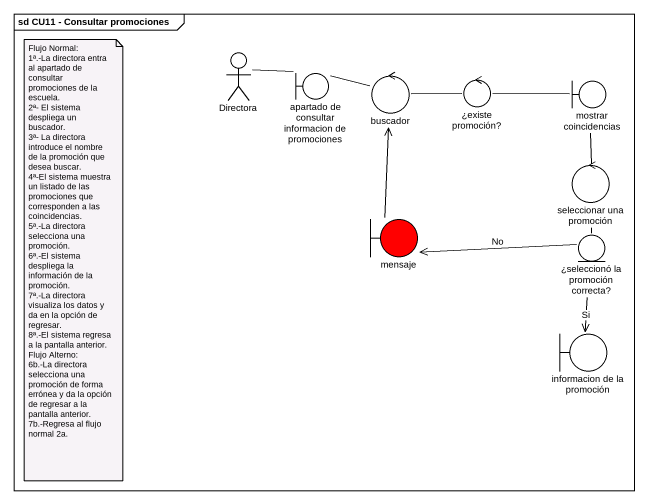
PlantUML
@startuml
mainframe sd CU11 - Consultar promociones
actor Directora
boundary "apartado de consultar informacion de promociones" as apartado_de_consultar
control buscador
control "¿existe promoción?" as existe_promoción
boundary "mostrar coincidencias" as mostrar_coincidencias
control "seleccionar una promoción" as seleccionar_una_promoción
boundary mensaje #FF0000
entity "¿seleccionó la promoción correcta?" as seleccionó_la_promoción
boundary "informacion de la promoción" as informacion_de_la_promoción
Directora -right- apartado_de_consultar
apartado_de_consultar -right- buscador
buscador -right- existe_promoción
existe_promoción -right- mostrar_coincidencias
mostrar_coincidencias -- seleccionar_una_promoción
seleccionar_una_promoción -- seleccionó_la_promoción
mensaje -up-> buscador
seleccionó_la_promoción -left-> mensaje : No
seleccionó_la_promoción --> informacion_de_la_promoción : Si
note as N1
  Flujo Normal:
  1ª.-La directora entra al apartado de consultar promociones de la escuela.
  2ª- El sistema despliega un buscador.
  3ª- La directora introduce el nombre de la promoción que desea buscar.
  4ª-El sistema muestra un listado de las promociones que corresponden a las coincidencias.
  5ª.-La directora selecciona una promoción.
  6ª.-El sistema despliega la información de la promoción.
  7ª.-La directora visualiza los datos y da en la opción de regresar.
  8ª.-El sistema regresa a la pantalla anterior.
  Flujo Alterno:
  6b.-La directora selecciona una promoción de forma errónea y da la opción de regresar a la pantalla anterior.
  7b.-Regresa al flujo normal 2a.
end note
@enduml
